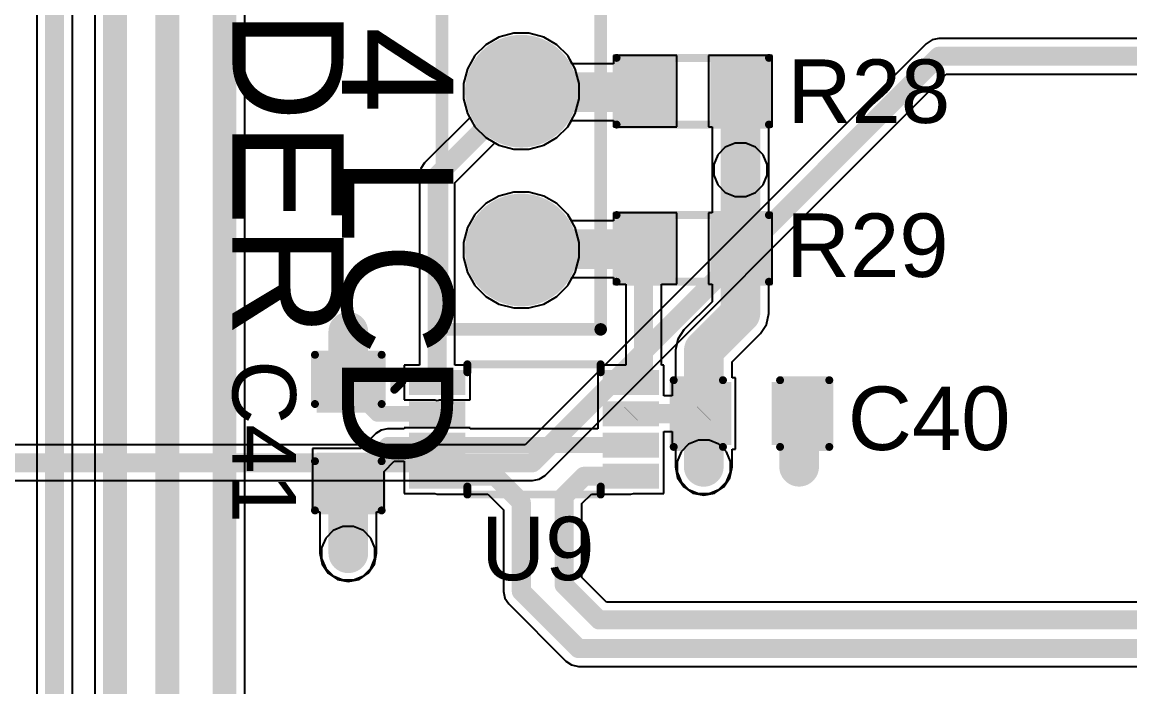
# Model space of a CAD drawing. Header units: millimetres. Extents: x -0.34 to 5.78, y -0.39 to 4.37.
# Drawn here: x 4.032 to 4.729, y 2.025 to 2.443 of the extents above; entities that cross this region are included whole.
import ezdxf

# ---------------------------------------------------------------- set-up
doc = ezdxf.new("R2010")
doc.units = ezdxf.units.MM
doc.header["$MEASUREMENT"] = 0
for name, color, linetype in [('BottomLayer', 5, 'Continuous'), ('BottomSolder', 6, 'Continuous'), ('MultiLayer', 9, 'Continuous'), ('PadHoleLayer', 156, 'Continuous'), ('TopLayer', 1, 'Continuous'), ('TopOverlay', 2, 'Continuous'), ('TopPaste', 8, 'Continuous'), ('TopSolder', 216, 'Continuous'), ('ViaHoleLayer', 16, 'Continuous')]:
    doc.layers.add(name, color=color, linetype=linetype)
doc.styles.add('Arial', font='', dxfattribs={"height": 0.2})
doc.styles.get('Arial').set_extended_font_data('Arial')

# ---------------------------------------------------------------- blocks, each defined once
blk = doc.blocks.new('VSSOP_8_3_1_2_1__9')
at = {"layer": 'TopLayer'}
for points in [[(-0.04528, 0.03543), (-0.04528, 0.02362), (-0.07677, 0.02362), (-0.07677, 0.03543)], [(0.07677, 0.03543), (0.07677, 0.02362), (0.04528, 0.02362), (0.04528, 0.03543)], [(-0.04528, 0.01575), (-0.04528, 0.00394), (-0.07677, 0.00394), (-0.07677, 0.01575)], [(0.07677, 0.01575), (0.07677, 0.00394), (0.04528, 0.00394), (0.04528, 0.01575)], [(-0.04528, -0.00394), (-0.04528, -0.01575), (-0.07677, -0.01575), (-0.07677, -0.00394)], [(0.07677, -0.00394), (0.07677, -0.01575), (0.04528, -0.01575), (0.04528, -0.00394)], [(-0.04528, -0.02362), (-0.04528, -0.03543), (-0.07677, -0.03543), (-0.07677, -0.02362)], [(0.07677, -0.02362), (0.07677, -0.03543), (0.04528, -0.03543), (0.04528, -0.02362)]]:
    blk.add_hatch(color=1, dxfattribs=at).paths.add_polyline_path(points)
at = {"layer": 'TopPaste'}
for points in [[(-0.04528, 0.03543), (-0.04528, 0.02362), (-0.07677, 0.02362), (-0.07677, 0.03543)], [(0.07677, 0.03543), (0.07677, 0.02362), (0.04528, 0.02362), (0.04528, 0.03543)], [(-0.04528, 0.01575), (-0.04528, 0.00394), (-0.07677, 0.00394), (-0.07677, 0.01575)], [(0.07677, 0.01575), (0.07677, 0.00394), (0.04528, 0.00394), (0.04528, 0.01575)], [(-0.04528, -0.00394), (-0.04528, -0.01575), (-0.07677, -0.01575), (-0.07677, -0.00394)], [(0.07677, -0.00394), (0.07677, -0.01575), (0.04528, -0.01575), (0.04528, -0.00394)], [(-0.04528, -0.02362), (-0.04528, -0.03543), (-0.07677, -0.03543), (-0.07677, -0.02362)], [(0.07677, -0.02362), (0.07677, -0.03543), (0.04528, -0.03543), (0.04528, -0.02362)]]:
    blk.add_hatch(color=8, dxfattribs=at).paths.add_polyline_path(points)
at = {"layer": 'TopSolder'}
for points in [[(-0.04331, 0.0374), (-0.04331, 0.02165), (-0.07874, 0.02165), (-0.07874, 0.0374)], [(0.07874, 0.0374), (0.07874, 0.02165), (0.04331, 0.02165), (0.04331, 0.0374)], [(-0.04331, 0.01772), (-0.04331, 0.00197), (-0.07874, 0.00197), (-0.07874, 0.01772)], [(0.07874, 0.01772), (0.07874, 0.00197), (0.04331, 0.00197), (0.04331, 0.01772)], [(-0.04331, -0.00197), (-0.04331, -0.01772), (-0.07874, -0.01772), (-0.07874, -0.00197)], [(0.07874, -0.00197), (0.07874, -0.01772), (0.04331, -0.01772), (0.04331, -0.00197)], [(-0.04331, -0.02165), (-0.04331, -0.0374), (-0.07874, -0.0374), (-0.07874, -0.02165)], [(0.07874, -0.02165), (0.07874, -0.0374), (0.04331, -0.0374), (0.04331, -0.02165)]]:
    blk.add_hatch(color=216, dxfattribs=at).paths.add_polyline_path(points)
at = {"layer": 'TopOverlay', "const_width": 0.005}
for points in [[(-0.042, 0.036), (-0.042, 0.041)], [(-0.042, 0.041), (0.042, 0.041)], [(0.042, 0.036), (0.042, 0.041)], [(-0.088, 0.025), (-0.088, 0.035)], [(-0.088, 0.035), (-0.083, 0.03)], [(-0.088, 0.025), (-0.083, 0.03)], [(-0.042, -0.041), (-0.042, -0.036)], [(0.042, -0.041), (0.042, -0.036)], [(-0.042, -0.041), (0.042, -0.041)]]:
    blk.add_lwpolyline(points, dxfattribs=at)
at = {"layer": 'TopOverlay', "const_width": 0.0025}
for points in [[(-0.04325, 0.041, 1), (-0.04075, 0.041, 1)], [(-0.04325, 0.041, 1), (-0.04075, 0.041, 1)], [(0.04075, 0.041, 1), (0.04325, 0.041, 1)], [(0.04075, 0.041, 1), (0.04325, 0.041, 1)], [(-0.08925, 0.035, 1), (-0.08675, 0.035, 1)], [(-0.08925, 0.035, 1), (-0.08675, 0.035, 1)], [(-0.04325, 0.036, 1), (-0.04075, 0.036, 1)], [(0.04075, 0.036, 1), (0.04325, 0.036, 1)], [(-0.08425, 0.03, 1), (-0.08175, 0.03, 1)], [(-0.08425, 0.03, 1), (-0.08175, 0.03, 1)], [(-0.08925, 0.025, 1), (-0.08675, 0.025, 1)], [(-0.08925, 0.025, 1), (-0.08675, 0.025, 1)], [(-0.04325, -0.036, 1), (-0.04075, -0.036, 1)], [(0.04075, -0.036, 1), (0.04325, -0.036, 1)], [(-0.04325, -0.041, 1), (-0.04075, -0.041, 1)], [(-0.04325, -0.041, 1), (-0.04075, -0.041, 1)], [(0.04075, -0.041, 1), (0.04325, -0.041, 1)], [(0.04075, -0.041, 1), (0.04325, -0.041, 1)]]:
    blk.add_lwpolyline(points, format="xyb", close=True, dxfattribs=at)
blk = doc.blocks.new('R___0603_42')
at = {"layer": 'TopLayer'}
for points in [[(-0.015, 0.0175), (-0.015, -0.0175), (-0.045, -0.0175), (-0.045, 0.0175)], [(0.045, 0.0175), (0.045, -0.0175), (0.015, -0.0175), (0.015, 0.0175)]]:
    blk.add_hatch(color=1, dxfattribs=at).paths.add_polyline_path(points)
at = {"layer": 'TopPaste'}
for points in [[(-0.015, 0.0175), (-0.015, -0.0175), (-0.045, -0.0175), (-0.045, 0.0175)], [(0.045, 0.0175), (0.045, -0.0175), (0.015, -0.0175), (0.015, 0.0175)]]:
    blk.add_hatch(color=8, dxfattribs=at).paths.add_polyline_path(points)
at = {"layer": 'TopSolder'}
for points in [[(-0.011, 0.0215), (-0.011, -0.0215), (-0.049, -0.0215), (-0.049, 0.0215)], [(0.049, 0.0215), (0.049, -0.0215), (0.011, -0.0215), (0.011, 0.0215)]]:
    blk.add_hatch(color=216, dxfattribs=at).paths.add_polyline_path(points)
at = {"layer": 'TopOverlay', "const_width": 0.005}
for points in [[(-0.048, -0.021), (-0.048, 0.021)], [(-0.048, 0.021), (0.048, 0.021)], [(0.048, -0.021), (0.048, 0.021)], [(-0.048, -0.021), (0.048, -0.021)]]:
    blk.add_lwpolyline(points, dxfattribs=at)
at = {"layer": 'TopOverlay', "const_width": 0.0025}
for points in [[(-0.04925, 0.021, 1), (-0.04675, 0.021, 1)], [(-0.04925, 0.021, 1), (-0.04675, 0.021, 1)], [(0.04675, 0.021, 1), (0.04925, 0.021, 1)], [(0.04675, 0.021, 1), (0.04925, 0.021, 1)], [(-0.04925, -0.021, 1), (-0.04675, -0.021, 1)], [(-0.04925, -0.021, 1), (-0.04675, -0.021, 1)], [(0.04675, -0.021, 1), (0.04925, -0.021, 1)], [(0.04675, -0.021, 1), (0.04925, -0.021, 1)]]:
    blk.add_lwpolyline(points, format="xyb", close=True, dxfattribs=at)
blk = doc.blocks.new('R___0603_43')
at = {"layer": 'TopLayer'}
for points in [[(-0.015, 0.0175), (-0.015, -0.0175), (-0.045, -0.0175), (-0.045, 0.0175)], [(0.045, 0.0175), (0.045, -0.0175), (0.015, -0.0175), (0.015, 0.0175)]]:
    blk.add_hatch(color=1, dxfattribs=at).paths.add_polyline_path(points)
at = {"layer": 'TopPaste'}
for points in [[(-0.015, 0.0175), (-0.015, -0.0175), (-0.045, -0.0175), (-0.045, 0.0175)], [(0.045, 0.0175), (0.045, -0.0175), (0.015, -0.0175), (0.015, 0.0175)]]:
    blk.add_hatch(color=8, dxfattribs=at).paths.add_polyline_path(points)
at = {"layer": 'TopSolder'}
for points in [[(-0.011, 0.0215), (-0.011, -0.0215), (-0.049, -0.0215), (-0.049, 0.0215)], [(0.049, 0.0215), (0.049, -0.0215), (0.011, -0.0215), (0.011, 0.0215)]]:
    blk.add_hatch(color=216, dxfattribs=at).paths.add_polyline_path(points)
at = {"layer": 'TopOverlay', "const_width": 0.005}
for points in [[(-0.048, -0.021), (-0.048, 0.021)], [(-0.048, 0.021), (0.048, 0.021)], [(0.048, -0.021), (0.048, 0.021)], [(-0.048, -0.021), (0.048, -0.021)]]:
    blk.add_lwpolyline(points, dxfattribs=at)
at = {"layer": 'TopOverlay', "const_width": 0.0025}
for points in [[(-0.04925, 0.021, 1), (-0.04675, 0.021, 1)], [(-0.04925, 0.021, 1), (-0.04675, 0.021, 1)], [(0.04675, 0.021, 1), (0.04925, 0.021, 1)], [(0.04675, 0.021, 1), (0.04925, 0.021, 1)], [(-0.04925, -0.021, 1), (-0.04675, -0.021, 1)], [(-0.04925, -0.021, 1), (-0.04675, -0.021, 1)], [(0.04675, -0.021, 1), (0.04925, -0.021, 1)], [(0.04675, -0.021, 1), (0.04925, -0.021, 1)]]:
    blk.add_lwpolyline(points, format="xyb", close=True, dxfattribs=at)
blk = doc.blocks.new('PZ2_54_1_4_WZ_91')
at = {"layer": 'BottomLayer'}
blk.add_hatch(color=5, dxfattribs=at).paths.add_polyline_path([(-0.1815, 0.0315), (-0.1185, 0.0315), (-0.1185, -0.0315), (-0.1815, -0.0315)])
h = blk.add_hatch(color=5, dxfattribs=at)
edge = h.paths.add_edge_path()
edge.add_arc((-0.05, 0), 0.0315, 0, 360)
h = blk.add_hatch(color=5, dxfattribs=at)
edge = h.paths.add_edge_path()
edge.add_arc((0.05, 0), 0.0315, 0, 360)
h = blk.add_hatch(color=5, dxfattribs=at)
edge = h.paths.add_edge_path()
edge.add_arc((0.15, 0), 0.0315, 0, 360)
at = {"layer": 'BottomSolder'}
blk.add_hatch(color=6, dxfattribs=at).paths.add_polyline_path([(-0.1855, 0.0355), (-0.1145, 0.0355), (-0.1145, -0.0355), (-0.1855, -0.0355)])
h = blk.add_hatch(color=6, dxfattribs=at)
edge = h.paths.add_edge_path()
edge.add_arc((-0.05, 0), 0.0355, 0, 360)
h = blk.add_hatch(color=6, dxfattribs=at)
edge = h.paths.add_edge_path()
edge.add_arc((0.05, 0), 0.0355, 0, 360)
h = blk.add_hatch(color=6, dxfattribs=at)
edge = h.paths.add_edge_path()
edge.add_arc((0.15, 0), 0.0355, 0, 360)
at = {"layer": 'MultiLayer'}
blk.add_hatch(color=9, dxfattribs=at).paths.add_polyline_path([(-0.1815, 0.0315), (-0.1185, 0.0315), (-0.1185, -0.0315), (-0.1815, -0.0315)])
h = blk.add_hatch(color=9, dxfattribs=at)
edge = h.paths.add_edge_path()
edge.add_arc((-0.05, 0), 0.0315, 0, 360)
h = blk.add_hatch(color=9, dxfattribs=at)
edge = h.paths.add_edge_path()
edge.add_arc((0.05, 0), 0.0315, 0, 360)
h = blk.add_hatch(color=9, dxfattribs=at)
edge = h.paths.add_edge_path()
edge.add_arc((0.15, 0), 0.0315, 0, 360)
at = {"layer": 'PadHoleLayer'}
h = blk.add_hatch(color=156, dxfattribs=at)
edge = h.paths.add_edge_path()
edge.add_arc((-0.15, 0), 0.0187, 0, 360)
h = blk.add_hatch(color=156, dxfattribs=at)
edge = h.paths.add_edge_path()
edge.add_arc((-0.05, 0), 0.0187, 0, 360)
h = blk.add_hatch(color=156, dxfattribs=at)
edge = h.paths.add_edge_path()
edge.add_arc((0.05, 0), 0.0187, 0, 360)
h = blk.add_hatch(color=156, dxfattribs=at)
edge = h.paths.add_edge_path()
edge.add_arc((0.15, 0), 0.0187, 0, 360)
at = {"layer": 'TopLayer'}
blk.add_hatch(color=1, dxfattribs=at).paths.add_polyline_path([(-0.1815, 0.0315), (-0.1185, 0.0315), (-0.1185, -0.0315), (-0.1815, -0.0315)])
h = blk.add_hatch(color=1, dxfattribs=at)
edge = h.paths.add_edge_path()
edge.add_arc((-0.05, 0), 0.0315, 0, 360)
h = blk.add_hatch(color=1, dxfattribs=at)
edge = h.paths.add_edge_path()
edge.add_arc((0.05, 0), 0.0315, 0, 360)
h = blk.add_hatch(color=1, dxfattribs=at)
edge = h.paths.add_edge_path()
edge.add_arc((0.15, 0), 0.0315, 0, 360)
at = {"layer": 'TopSolder'}
blk.add_hatch(color=216, dxfattribs=at).paths.add_polyline_path([(-0.1855, 0.0355), (-0.1145, 0.0355), (-0.1145, -0.0355), (-0.1855, -0.0355)])
h = blk.add_hatch(color=216, dxfattribs=at)
edge = h.paths.add_edge_path()
edge.add_arc((-0.05, 0), 0.0355, 0, 360)
h = blk.add_hatch(color=216, dxfattribs=at)
edge = h.paths.add_edge_path()
edge.add_arc((0.05, 0), 0.0355, 0, 360)
h = blk.add_hatch(color=216, dxfattribs=at)
edge = h.paths.add_edge_path()
edge.add_arc((0.15, 0), 0.0355, 0, 360)
at = {"layer": 'TopOverlay', "const_width": 0.00787}
for points in [[(0.2, 0.05), (-0.2, 0.05)], [(-0.2, -0.05), (-0.2, 0.05)], [(0.2, -0.05), (0.2, 0.05)], [(0.2, -0.05), (-0.2, -0.05)]]:
    blk.add_lwpolyline(points, dxfattribs=at)
at = {"layer": 'TopOverlay', "const_width": 0.00394}
for points in [[(-0.20197, 0.05, 1), (-0.19803, 0.05, 1)], [(-0.20197, 0.05, 1), (-0.19803, 0.05, 1)], [(0.19803, 0.05, 1), (0.20197, 0.05, 1)], [(0.19803, 0.05, 1), (0.20197, 0.05, 1)], [(-0.20197, -0.05, 1), (-0.19803, -0.05, 1)], [(-0.20197, -0.05, 1), (-0.19803, -0.05, 1)], [(0.19803, -0.05, 1), (0.20197, -0.05, 1)], [(0.19803, -0.05, 1), (0.20197, -0.05, 1)]]:
    blk.add_lwpolyline(points, format="xyb", close=True, dxfattribs=at)
blk = doc.blocks.new('C___0603_109')
at = {"layer": 'TopLayer'}
for points in [[(-0.015, 0.0175), (-0.015, -0.0175), (-0.045, -0.0175), (-0.045, 0.0175)], [(0.045, 0.0175), (0.045, -0.0175), (0.015, -0.0175), (0.015, 0.0175)]]:
    blk.add_hatch(color=1, dxfattribs=at).paths.add_polyline_path(points)
at = {"layer": 'TopPaste'}
for points in [[(-0.015, 0.0175), (-0.015, -0.0175), (-0.045, -0.0175), (-0.045, 0.0175)], [(0.045, 0.0175), (0.045, -0.0175), (0.015, -0.0175), (0.015, 0.0175)]]:
    blk.add_hatch(color=8, dxfattribs=at).paths.add_polyline_path(points)
at = {"layer": 'TopSolder'}
for points in [[(-0.01264, 0.01986), (-0.01264, -0.01986), (-0.04736, -0.01986), (-0.04736, 0.01986)], [(0.04736, 0.01986), (0.04736, -0.01986), (0.01264, -0.01986), (0.01264, 0.01986)]]:
    blk.add_hatch(color=216, dxfattribs=at).paths.add_polyline_path(points)
at = {"layer": 'TopOverlay', "const_width": 0.005}
for points in [[(-0.049, 0.021), (-0.049, -0.021)], [(-0.049, 0.021), (-0.018, 0.021)], [(0.018, 0.021), (0.049, 0.021)], [(0.049, 0.021), (0.049, -0.021)], [(-0.049, -0.021), (-0.018, -0.021)], [(0.018, -0.021), (0.049, -0.021)]]:
    blk.add_lwpolyline(points, dxfattribs=at)
at = {"layer": 'TopOverlay', "const_width": 0.0025}
for points in [[(-0.05025, 0.021, 1), (-0.04775, 0.021, 1)], [(-0.05025, 0.021, 1), (-0.04775, 0.021, 1)], [(-0.01925, 0.021, 1), (-0.01675, 0.021, 1)], [(0.01675, 0.021, 1), (0.01925, 0.021, 1)], [(0.04775, 0.021, 1), (0.05025, 0.021, 1)], [(0.04775, 0.021, 1), (0.05025, 0.021, 1)], [(-0.05025, -0.021, 1), (-0.04775, -0.021, 1)], [(-0.05025, -0.021, 1), (-0.04775, -0.021, 1)], [(-0.01925, -0.021, 1), (-0.01675, -0.021, 1)], [(0.01675, -0.021, 1), (0.01925, -0.021, 1)], [(0.04775, -0.021, 1), (0.05025, -0.021, 1)], [(0.04775, -0.021, 1), (0.05025, -0.021, 1)]]:
    blk.add_lwpolyline(points, format="xyb", close=True, dxfattribs=at)
blk = doc.blocks.new('C___0603_110')
at = {"layer": 'TopLayer'}
for points in [[(-0.015, 0.0175), (-0.015, -0.0175), (-0.045, -0.0175), (-0.045, 0.0175)], [(0.045, 0.0175), (0.045, -0.0175), (0.015, -0.0175), (0.015, 0.0175)]]:
    blk.add_hatch(color=1, dxfattribs=at).paths.add_polyline_path(points)
at = {"layer": 'TopPaste'}
for points in [[(-0.015, 0.0175), (-0.015, -0.0175), (-0.045, -0.0175), (-0.045, 0.0175)], [(0.045, 0.0175), (0.045, -0.0175), (0.015, -0.0175), (0.015, 0.0175)]]:
    blk.add_hatch(color=8, dxfattribs=at).paths.add_polyline_path(points)
at = {"layer": 'TopSolder'}
for points in [[(-0.01264, 0.01986), (-0.01264, -0.01986), (-0.04736, -0.01986), (-0.04736, 0.01986)], [(0.04736, 0.01986), (0.04736, -0.01986), (0.01264, -0.01986), (0.01264, 0.01986)]]:
    blk.add_hatch(color=216, dxfattribs=at).paths.add_polyline_path(points)
at = {"layer": 'TopOverlay', "const_width": 0.005}
for points in [[(-0.049, -0.021), (-0.049, 0.021)], [(-0.049, 0.021), (-0.018, 0.021)], [(0.018, 0.021), (0.049, 0.021)], [(0.049, -0.021), (0.049, 0.021)], [(-0.049, -0.021), (-0.018, -0.021)], [(0.018, -0.021), (0.049, -0.021)]]:
    blk.add_lwpolyline(points, dxfattribs=at)
at = {"layer": 'TopOverlay', "const_width": 0.0025}
for points in [[(-0.05025, 0.021, 1), (-0.04775, 0.021, 1)], [(-0.05025, 0.021, 1), (-0.04775, 0.021, 1)], [(-0.01925, 0.021, 1), (-0.01675, 0.021, 1)], [(0.01675, 0.021, 1), (0.01925, 0.021, 1)], [(0.04775, 0.021, 1), (0.05025, 0.021, 1)], [(0.04775, 0.021, 1), (0.05025, 0.021, 1)], [(-0.05025, -0.021, 1), (-0.04775, -0.021, 1)], [(-0.05025, -0.021, 1), (-0.04775, -0.021, 1)], [(-0.01925, -0.021, 1), (-0.01675, -0.021, 1)], [(0.01675, -0.021, 1), (0.01925, -0.021, 1)], [(0.04775, -0.021, 1), (0.05025, -0.021, 1)], [(0.04775, -0.021, 1), (0.05025, -0.021, 1)]]:
    blk.add_lwpolyline(points, format="xyb", close=True, dxfattribs=at)

msp = doc.modelspace()

# ---------------------------------------------------------------- hatches: boundary and pattern name
at = {"layer": 'BottomLayer'}
h = msp.add_hatch(color=5, dxfattribs=at)
edge = h.paths.add_edge_path()
edge.add_arc((4.484, 2.3505), 0.01181, 0, 360)
h = msp.add_hatch(color=5, dxfattribs=at)
edge = h.paths.add_edge_path()
edge.add_arc((4.237, 2.2485), 0.01181, 0, 360)
h = msp.add_hatch(color=5, dxfattribs=at)
edge = h.paths.add_edge_path()
edge.add_arc((4.46092, 2.16342), 0.01181, 0, 360)
h = msp.add_hatch(color=5, dxfattribs=at)
edge = h.paths.add_edge_path()
edge.add_arc((4.521, 2.1635), 0.01181, 0, 360)
h = msp.add_hatch(color=5, dxfattribs=at)
edge = h.paths.add_edge_path()
edge.add_arc((4.237, 2.109), 0.01181, 0, 360)
at = {"layer": 'BottomSolder'}
h = msp.add_hatch(color=6, dxfattribs=at)
edge = h.paths.add_edge_path()
edge.add_arc((4.484, 2.3505), 0.00991, 0, 360)
h = msp.add_hatch(color=6, dxfattribs=at)
edge = h.paths.add_edge_path()
edge.add_arc((4.237, 2.2485), 0.00991, 0, 360)
h = msp.add_hatch(color=6, dxfattribs=at)
edge = h.paths.add_edge_path()
edge.add_arc((4.46092, 2.16342), 0.00991, 0, 360)
h = msp.add_hatch(color=6, dxfattribs=at)
edge = h.paths.add_edge_path()
edge.add_arc((4.521, 2.1635), 0.00991, 0, 360)
h = msp.add_hatch(color=6, dxfattribs=at)
edge = h.paths.add_edge_path()
edge.add_arc((4.237, 2.109), 0.00991, 0, 360)
at = {"layer": 'TopLayer'}
h = msp.add_hatch(color=1, dxfattribs=at)
edge = h.paths.add_edge_path()
edge.add_arc((4.484, 2.3505), 0.01181, 0, 360)
h = msp.add_hatch(color=1, dxfattribs=at)
edge = h.paths.add_edge_path()
edge.add_arc((4.237, 2.2485), 0.01181, 0, 360)
h = msp.add_hatch(color=1, dxfattribs=at)
edge = h.paths.add_edge_path()
edge.add_arc((4.46092, 2.16342), 0.01181, 0, 360)
h = msp.add_hatch(color=1, dxfattribs=at)
edge = h.paths.add_edge_path()
edge.add_arc((4.521, 2.1635), 0.01181, 0, 360)
h = msp.add_hatch(color=1, dxfattribs=at)
edge = h.paths.add_edge_path()
edge.add_arc((4.237, 2.109), 0.01181, 0, 360)
at = {"layer": 'TopSolder'}
h = msp.add_hatch(color=216, dxfattribs=at)
edge = h.paths.add_edge_path()
edge.add_arc((4.484, 2.3505), 0.00991, 0, 360)
h = msp.add_hatch(color=216, dxfattribs=at)
edge = h.paths.add_edge_path()
edge.add_arc((4.237, 2.2485), 0.00991, 0, 360)
h = msp.add_hatch(color=216, dxfattribs=at)
edge = h.paths.add_edge_path()
edge.add_arc((4.46092, 2.16342), 0.00991, 0, 360)
h = msp.add_hatch(color=216, dxfattribs=at)
edge = h.paths.add_edge_path()
edge.add_arc((4.521, 2.1635), 0.00991, 0, 360)
h = msp.add_hatch(color=216, dxfattribs=at)
edge = h.paths.add_edge_path()
edge.add_arc((4.237, 2.109), 0.00991, 0, 360)
at = {"layer": 'ViaHoleLayer'}
h = msp.add_hatch(color=16, dxfattribs=at)
edge = h.paths.add_edge_path()
edge.add_arc((4.484, 2.3505), 0.00591, 0, 360)
h = msp.add_hatch(color=16, dxfattribs=at)
edge = h.paths.add_edge_path()
edge.add_arc((4.237, 2.2485), 0.00591, 0, 360)
h = msp.add_hatch(color=16, dxfattribs=at)
edge = h.paths.add_edge_path()
edge.add_arc((4.46092, 2.16342), 0.00591, 0, 360)
h = msp.add_hatch(color=16, dxfattribs=at)
edge = h.paths.add_edge_path()
edge.add_arc((4.521, 2.1635), 0.00591, 0, 360)
h = msp.add_hatch(color=16, dxfattribs=at)
edge = h.paths.add_edge_path()
edge.add_arc((4.237, 2.109), 0.00591, 0, 360)

# ---------------------------------------------------------------- linework, layer by layer
at = {"layer": 'BottomLayer'}
for p, q in [((4.3412, 2.4365), (4.33191, 2.43401)), ((4.3508, 2.4365), (4.3412, 2.4365)), ((4.36009, 2.43401), (4.3508, 2.4365)), ((4.32359, 2.4292), (4.3168, 2.42241)), ((4.33191, 2.43401), (4.32359, 2.4292)), ((4.60107, 2.42993), (4.34835, 2.17722)), ((4.36841, 2.4292), (4.36009, 2.43401)), ((4.3752, 2.42241), (4.36841, 2.4292)), ((4.60471, 2.43236), (4.60107, 2.42993)), ((4.60107, 2.42993), (4.60107, 2.42993)), ((4.609, 2.43322), (4.60471, 2.43236)), ((4.86944, 2.43322), (4.609, 2.43322)), ((4.609, 2.43322), (4.609, 2.43322)), ((4.3168, 2.42241), (4.31199, 2.41409)), ((4.38001, 2.41409), (4.3752, 2.42241)), ((4.31199, 2.41409), (4.3095, 2.4048)), ((4.36093, 2.15807), (4.61365, 2.41078)), ((4.3825, 2.4048), (4.38001, 2.41409)), ((4.61365, 2.41078), (4.86944, 2.41078)), ((4.3095, 2.4048), (4.3095, 2.3952)), ((4.3825, 2.3952), (4.3825, 2.4048)), ((4.3095, 2.3952), (4.31199, 2.38591)), ((4.38001, 2.38591), (4.3825, 2.3952)), ((4.31199, 2.38591), (4.3168, 2.37759)), ((4.3752, 2.37759), (4.38001, 2.38591)), ((4.3168, 2.37759), (4.32359, 2.3708)), ((4.36841, 2.3708), (4.3752, 2.37759)), ((4.32359, 2.3708), (4.33191, 2.36599)), ((4.33191, 2.36599), (4.3412, 2.3635)), ((4.3508, 2.3635), (4.36009, 2.36599)), ((4.36009, 2.36599), (4.36841, 2.3708)), ((4.48066, 2.36731), (4.47448, 2.36475)), ((4.48734, 2.36731), (4.48066, 2.36731)), ((4.49352, 2.36475), (4.48734, 2.36731)), ((4.3412, 2.3635), (4.3508, 2.3635)), ((4.46975, 2.36002), (4.46719, 2.35384)), ((4.47448, 2.36475), (4.46975, 2.36002)), ((4.49825, 2.36002), (4.49352, 2.36475)), ((4.50081, 2.35384), (4.49825, 2.36002)), ((4.46719, 2.35384), (4.46719, 2.34716)), ((4.50081, 2.34716), (4.50081, 2.35384)), ((4.46719, 2.34716), (4.46975, 2.34098)), ((4.49825, 2.34098), (4.50081, 2.34716)), ((4.46975, 2.34098), (4.47448, 2.33625)), ((4.49352, 2.33625), (4.49825, 2.34098)), ((4.33191, 2.33401), (4.32359, 2.3292)), ((4.3412, 2.3365), (4.33191, 2.33401)), ((4.3508, 2.3365), (4.3412, 2.3365)), ((4.36009, 2.33401), (4.3508, 2.3365)), ((4.36841, 2.3292), (4.36009, 2.33401)), ((4.47448, 2.33625), (4.48066, 2.33369)), ((4.48066, 2.33369), (4.48734, 2.33369)), ((4.48734, 2.33369), (4.49352, 2.33625)), ((4.32359, 2.3292), (4.3168, 2.32241)), ((4.3752, 2.32241), (4.36841, 2.3292)), ((4.3168, 2.32241), (4.31199, 2.31409)), ((4.38001, 2.31409), (4.3752, 2.32241)), ((4.31199, 2.31409), (4.3095, 2.3048)), ((4.3825, 2.3048), (4.38001, 2.31409)), ((4.3095, 2.3048), (4.3095, 2.2952)), ((4.3825, 2.2952), (4.3825, 2.3048)), ((4.3095, 2.2952), (4.31199, 2.28591)), ((4.38001, 2.28591), (4.3825, 2.2952)), ((4.31199, 2.28591), (4.3168, 2.27759)), ((4.3752, 2.27759), (4.38001, 2.28591)), ((4.3168, 2.27759), (4.32359, 2.2708)), ((4.36841, 2.2708), (4.3752, 2.27759)), ((4.32359, 2.2708), (4.33191, 2.26599)), ((4.36009, 2.26599), (4.36841, 2.2708)), ((4.33191, 2.26599), (4.3412, 2.2635)), ((4.3412, 2.2635), (4.3508, 2.2635)), ((4.3508, 2.2635), (4.36009, 2.26599)), ((4.34835, 2.17722), (0.81756, 2.17722)), ((4.4514, 2.17767), (4.44667, 2.17294)), ((4.45758, 2.18023), (4.4514, 2.17767)), ((4.46427, 2.18023), (4.45758, 2.18023)), ((4.47044, 2.17767), (4.46427, 2.18023)), ((4.47517, 2.17294), (4.47044, 2.17767)), ((4.44667, 2.17294), (4.44411, 2.16677)), ((4.47773, 2.16677), (4.47517, 2.17294)), ((4.44411, 2.16677), (4.44411, 2.16008)), ((4.47773, 2.16008), (4.47773, 2.16677)), ((4.35729, 2.15564), (4.36093, 2.15807)), ((4.44411, 2.16008), (4.44667, 2.1539)), ((4.47517, 2.1539), (4.47773, 2.16008)), ((0.81756, 2.15478), (4.353, 2.15478)), ((4.353, 2.15478), (4.35729, 2.15564)), ((4.353, 2.15478), (4.353, 2.15478)), ((4.44667, 2.1539), (4.4514, 2.14917)), ((4.47044, 2.14917), (4.47517, 2.1539)), ((4.4514, 2.14917), (4.45758, 2.14661)), ((4.45758, 2.14661), (4.46427, 2.14661)), ((4.46427, 2.14661), (4.47044, 2.14917)), ((4.22748, 2.12325), (4.22275, 2.11852)), ((4.23366, 2.12581), (4.22748, 2.12325)), ((4.24034, 2.12581), (4.23366, 2.12581)), ((4.24652, 2.12325), (4.24034, 2.12581)), ((4.25125, 2.11852), (4.24652, 2.12325)), ((4.22275, 2.11852), (4.22019, 2.11234)), ((4.25381, 2.11234), (4.25125, 2.11852)), ((4.22019, 2.11234), (4.22019, 2.10566)), ((4.25381, 2.10566), (4.25381, 2.11234)), ((4.22019, 2.10566), (4.22275, 2.09948)), ((4.25125, 2.09948), (4.25381, 2.10566)), ((4.22275, 2.09948), (4.22748, 2.09475)), ((4.22748, 2.09475), (4.23366, 2.09219)), ((4.24034, 2.09219), (4.24652, 2.09475)), ((4.24652, 2.09475), (4.25125, 2.09948)), ((4.23366, 2.09219), (4.24034, 2.09219))]:
    msp.add_line(p, q, dxfattribs=at)
at = {"layer": 'BottomLayer', "const_width": 0.012}
for points in [[(4.353, 2.166), (4.609, 2.422)], [(4.609, 2.422), (4.882, 2.422)], [(0.805, 2.166), (4.353, 2.166)]]:
    msp.add_lwpolyline(points, dxfattribs=at)
at = {"layer": 'BottomLayer', "const_width": 0.006}
for points in [[(4.606, 2.422, 1), (4.612, 2.422, 1)], [(4.606, 2.422, 1), (4.612, 2.422, 1)], [(4.35, 2.166, 1), (4.356, 2.166, 1)], [(4.35, 2.166, 1), (4.356, 2.166, 1)]]:
    msp.add_lwpolyline(points, format="xyb", close=True, dxfattribs=at)
at = {"layer": 'TopLayer'}
for p, q in [((4.17174, 1.47228), (4.17174, 2.59597)), ((4.04078, 2.59444), (4.04078, 0.52165)), ((4.06322, 0.517), (4.06322, 2.59444)), ((4.07726, 2.56), (4.07726, 1.442)), ((4.3412, 2.4365), (4.33191, 2.43401)), ((4.3508, 2.4365), (4.3412, 2.4365)), ((4.36009, 2.43401), (4.3508, 2.4365)), ((4.32359, 2.4292), (4.3168, 2.42241)), ((4.33191, 2.43401), (4.32359, 2.4292)), ((4.36841, 2.4292), (4.36009, 2.43401)), ((4.3752, 2.42241), (4.36841, 2.4292)), ((4.3168, 2.42241), (4.31199, 2.41409)), ((4.37813, 2.41734), (4.3752, 2.42241)), ((4.444, 2.4225), (4.404, 2.4225)), ((4.404, 2.4225), (4.404, 2.41734)), ((4.444, 2.3775), (4.444, 2.4225)), ((4.504, 2.4225), (4.464, 2.4225)), ((4.464, 2.4225), (4.464, 2.3775)), ((4.504, 2.3775), (4.504, 2.4225)), ((4.404, 2.41734), (4.37813, 2.41734)), ((4.31199, 2.41409), (4.3095, 2.4048)), ((4.3095, 2.4048), (4.3095, 2.3952)), ((4.3095, 2.3952), (4.31199, 2.38591)), ((4.31348, 2.38334), (4.28505, 2.35491)), ((4.31199, 2.38591), (4.31348, 2.38334)), ((4.3752, 2.37759), (4.37755, 2.38166)), ((4.37755, 2.38166), (4.404, 2.38166)), ((4.404, 2.38166), (4.404, 2.3775)), ((4.36841, 2.3708), (4.3752, 2.37759)), ((4.404, 2.3775), (4.444, 2.3775)), ((4.464, 2.3775), (4.46616, 2.3775)), ((4.46616, 2.3775), (4.46616, 2.3505)), ((4.50184, 2.3505), (4.50184, 2.3775)), ((4.50184, 2.3775), (4.504, 2.3775)), ((4.30419, 2.34233), (4.32934, 2.36748)), ((4.32934, 2.36748), (4.33191, 2.36599)), ((4.33191, 2.36599), (4.3412, 2.3635)), ((4.3508, 2.3635), (4.36009, 2.36599)), ((4.36009, 2.36599), (4.36841, 2.3708)), ((4.3412, 2.3635), (4.3508, 2.3635)), ((4.28505, 2.35491), (4.28261, 2.35127)), ((4.28261, 2.35127), (4.28176, 2.34698)), ((4.28176, 2.34698), (4.28176, 2.34698)), ((4.28176, 2.34698), (4.28176, 2.22743)), ((4.46616, 2.3505), (4.46616, 2.3235)), ((4.50184, 2.3235), (4.50184, 2.3505)), ((4.30419, 2.22743), (4.30419, 2.34233)), ((4.33191, 2.33401), (4.32359, 2.3292)), ((4.3412, 2.3365), (4.33191, 2.33401)), ((4.3508, 2.3365), (4.3412, 2.3365)), ((4.36009, 2.33401), (4.3508, 2.3365)), ((4.36841, 2.3292), (4.36009, 2.33401)), ((4.32359, 2.3292), (4.3168, 2.32241)), ((4.3752, 2.32241), (4.36841, 2.3292)), ((4.3168, 2.32241), (4.31199, 2.31409)), ((4.37755, 2.31834), (4.3752, 2.32241)), ((4.404, 2.31834), (4.37755, 2.31834)), ((4.444, 2.3235), (4.404, 2.3235)), ((4.404, 2.3235), (4.404, 2.31834)), ((4.444, 2.2785), (4.444, 2.3235)), ((4.46616, 2.3235), (4.464, 2.3235)), ((4.464, 2.3235), (4.464, 2.2785)), ((4.504, 2.3235), (4.50184, 2.3235)), ((4.504, 2.2785), (4.504, 2.3235)), ((4.31199, 2.31409), (4.3095, 2.3048)), ((4.3095, 2.3048), (4.3095, 2.2952)), ((4.3095, 2.2952), (4.31199, 2.28591)), ((4.31199, 2.28591), (4.3168, 2.27759)), ((4.3752, 2.27759), (4.37813, 2.28266)), ((4.37813, 2.28266), (4.404, 2.28266)), ((4.404, 2.28266), (4.404, 2.2785)), ((4.3168, 2.27759), (4.32359, 2.2708)), ((4.36841, 2.2708), (4.3752, 2.27759)), ((4.404, 2.2785), (4.41178, 2.2785)), ((4.41178, 2.2785), (4.41178, 2.22743)), ((4.43422, 2.22743), (4.43422, 2.2785)), ((4.43422, 2.2785), (4.444, 2.2785)), ((4.464, 2.2785), (4.46616, 2.2785)), ((4.46616, 2.2785), (4.46616, 2.26739)), ((4.50184, 2.26), (4.50184, 2.2785)), ((4.50184, 2.2785), (4.504, 2.2785)), ((4.32359, 2.2708), (4.33191, 2.26599)), ((4.36009, 2.26599), (4.36841, 2.2708)), ((4.33191, 2.26599), (4.3412, 2.2635)), ((4.3412, 2.2635), (4.3508, 2.2635)), ((4.3508, 2.2635), (4.36009, 2.26599)), ((4.46616, 2.26739), (4.44838, 2.24962)), ((4.50048, 2.25317), (4.50184, 2.26)), ((4.44838, 2.24962), (4.44452, 2.24383)), ((4.47884, 2.22961), (4.49662, 2.24738)), ((4.49662, 2.24738), (4.50048, 2.25317)), ((4.44452, 2.24383), (4.44316, 2.237)), ((4.44316, 2.237), (4.44316, 2.2195)), ((4.28176, 2.22743), (4.27223, 2.22743)), ((4.27223, 2.22743), (4.27223, 2.20562)), ((4.31372, 2.22743), (4.30419, 2.22743)), ((4.31372, 2.20562), (4.31372, 2.22743)), ((4.41178, 2.22743), (4.39428, 2.22743)), ((4.39428, 2.22743), (4.39428, 2.18735)), ((4.43577, 2.22743), (4.43422, 2.22743)), ((4.43577, 2.20814), (4.43577, 2.22743)), ((4.47884, 2.2195), (4.47884, 2.22961)), ((4.44316, 2.2195), (4.441, 2.2195)), ((4.441, 2.2195), (4.441, 2.20814)), ((4.481, 2.2195), (4.47884, 2.2195)), ((4.481, 2.1745), (4.481, 2.2195)), ((4.27223, 2.20562), (4.29142, 2.20562)), ((4.29142, 2.20562), (4.29298, 2.20531)), ((4.29298, 2.20531), (4.29453, 2.20562)), ((4.29453, 2.20562), (4.31372, 2.20562)), ((4.441, 2.20814), (4.43577, 2.20814)), ((4.25445, 2.18437), (4.24508, 2.175)), ((4.25776, 2.18658), (4.25445, 2.18437)), ((4.26166, 2.18735), (4.25776, 2.18658)), ((4.27223, 2.18735), (4.26166, 2.18735)), ((4.31372, 2.18806), (4.27223, 2.18806)), ((4.27223, 2.18806), (4.27223, 2.18735)), ((4.31372, 2.18735), (4.31372, 2.18806)), ((4.39428, 2.18735), (4.31372, 2.18735)), ((4.43577, 2.14657), (4.43577, 2.18571)), ((4.43577, 2.18571), (4.441, 2.18571)), ((4.441, 2.18571), (4.441, 2.1745)), ((4.24508, 2.175), (4.2145, 2.175)), ((4.2145, 2.175), (4.2145, 2.135)), ((4.441, 2.1745), (4.44308, 2.1745)), ((4.44308, 2.1745), (4.44308, 2.16342)), ((4.47876, 2.16342), (4.47876, 2.1745)), ((4.47876, 2.1745), (4.481, 2.1745)), ((4.2595, 2.16058), (4.26588, 2.16696)), ((4.26588, 2.16696), (4.27223, 2.16696)), ((4.27223, 2.16696), (4.27223, 2.14657)), ((4.44308, 2.16342), (4.44444, 2.15659)), ((4.47741, 2.15659), (4.47876, 2.16342)), ((4.2595, 2.135), (4.2595, 2.16058)), ((4.44444, 2.15659), (4.4483, 2.1508)), ((4.47354, 2.1508), (4.47741, 2.15659)), ((4.4483, 2.1508), (4.45409, 2.14694)), ((4.46775, 2.14694), (4.47354, 2.1508)), ((4.27223, 2.14657), (4.29142, 2.14657)), ((4.29142, 2.14657), (4.29298, 2.14626)), ((4.29298, 2.14626), (4.32488, 2.14626)), ((4.32488, 2.14626), (4.33478, 2.13635)), ((4.38422, 2.14035), (4.39012, 2.14626)), ((4.39012, 2.14626), (4.41502, 2.14626)), ((4.41502, 2.14626), (4.41658, 2.14657)), ((4.41658, 2.14657), (4.43577, 2.14657)), ((4.45409, 2.14694), (4.46092, 2.14558)), ((4.46092, 2.14558), (4.46775, 2.14694)), ((4.33478, 2.13635), (4.33478, 2.085)), ((4.38422, 2.09365), (4.38422, 2.14035)), ((4.2145, 2.135), (4.21916, 2.135)), ((4.21916, 2.135), (4.21916, 2.109)), ((4.25484, 2.109), (4.25484, 2.135)), ((4.25484, 2.135), (4.2595, 2.135)), ((4.21916, 2.109), (4.22052, 2.10217)), ((4.25348, 2.10217), (4.25484, 2.109)), ((4.22052, 2.10217), (4.22438, 2.09638)), ((4.24962, 2.09638), (4.25348, 2.10217)), ((4.22438, 2.09638), (4.23017, 2.09252)), ((4.24383, 2.09252), (4.24962, 2.09638)), ((4.39965, 2.07822), (4.38422, 2.09365)), ((4.23017, 2.09252), (4.237, 2.09116)), ((4.237, 2.09116), (4.24383, 2.09252)), ((4.33478, 2.085), (4.33478, 2.085)), ((4.33478, 2.085), (4.33564, 2.08071)), ((4.33564, 2.08071), (4.33807, 2.07707)), ((4.33807, 2.07707), (4.37407, 2.04107)), ((4.79235, 2.07822), (4.39965, 2.07822)), ((4.37407, 2.04107), (4.37407, 2.04107)), ((4.37407, 2.04107), (4.37771, 2.03864)), ((4.37771, 2.03864), (4.382, 2.03778)), ((4.382, 2.03778), (4.382, 2.03778)), ((4.382, 2.03778), (4.809, 2.03778))]:
    msp.add_line(p, q, dxfattribs=at)
for points, const_width in [([(4.052, 2.607), (4.052, 0.517)], 0.012), ([(4.159, 1.467), (4.159, 2.607)], 0.015), ([(4.123, 1.452), (4.123, 2.566)], 0.015), ([(4.09, 1.442), (4.09, 2.56)], 0.015), ([(4.3465, 2.3995), (4.4235, 2.3995)], 0.025), ([(4.484, 2.3505), (4.484, 2.4)], 0.025), ([(4.29298, 2.34698), (4.346, 2.4)], 0.012), ([(4.484, 2.301), (4.484, 2.3505)], 0.025), ([(4.29298, 2.21653), (4.29298, 2.34698)], 0.012), ([(4.3465, 2.3005), (4.4225, 2.3005)], 0.025), ([(4.484, 2.26), (4.484, 2.301)], 0.025), ([(4.423, 2.21743), (4.423, 2.3)], 0.012), ([(4.461, 2.237), (4.484, 2.26)], 0.025), ([(4.237, 2.215), (4.237, 2.2485)], 0.025), ([(4.461, 2.197), (4.461, 2.237)], 0.025), ([(4.2495, 2.2027), (4.25536, 2.19684)], 0.01), ([(4.46092, 2.16342), (4.46092, 2.19692)], 0.025), ([(4.521, 2.1635), (4.521, 2.197)], 0.025), ([(4.25536, 2.19684), (4.29298, 2.19684)], 0.01), ([(4.41502, 2.19684), (4.4151, 2.19692)], 0.012), ([(4.4151, 2.19692), (4.46092, 2.19692)], 0.012), ([(4.46092, 2.19692), (4.461, 2.197)], 0.012), ([(4.2395, 2.155), (4.26166, 2.17716)], 0.01), ([(4.26166, 2.17716), (4.29298, 2.17716)], 0.01), ([(4.29298, 2.17716), (4.41502, 2.17716)], 0.01), ([(4.237, 2.109), (4.237, 2.155)], 0.025), ([(4.29298, 2.15747), (4.32953, 2.15747)], 0.012), ([(4.32953, 2.15747), (4.346, 2.141)], 0.012), ([(4.373, 2.145), (4.38547, 2.15747)], 0.012), ([(4.38547, 2.15747), (4.41502, 2.15747)], 0.012), ([(4.373, 2.089), (4.373, 2.145)], 0.012), ([(4.346, 2.085), (4.346, 2.141)], 0.012), ([(4.373, 2.089), (4.395, 2.067)], 0.012), ([(4.346, 2.085), (4.382, 2.049)], 0.012), ([(4.395, 2.067), (4.797, 2.067)], 0.012), ([(4.382, 2.049), (4.809, 2.049)], 0.012)]:
    msp.add_lwpolyline(points, dxfattribs=dict(at, const_width=const_width))
for points, const_width in [([(4.34025, 2.3995, 1), (4.35275, 2.3995, 1)], 0.0125), ([(4.41725, 2.3995, 1), (4.42975, 2.3995, 1)], 0.0125), ([(4.47775, 2.4, 1), (4.49025, 2.4, 1)], 0.0125), ([(4.343, 2.4, 1), (4.349, 2.4, 1)], 0.006), ([(4.47775, 2.3505, 1), (4.49025, 2.3505, 1)], 0.0125), ([(4.47775, 2.3505, 1), (4.49025, 2.3505, 1)], 0.0125), ([(4.28998, 2.34698, 1), (4.29598, 2.34698, 1)], 0.006), ([(4.28998, 2.34698, 1), (4.29598, 2.34698, 1)], 0.006), ([(4.34025, 2.3005, 1), (4.35275, 2.3005, 1)], 0.0125), ([(4.41625, 2.3005, 1), (4.42875, 2.3005, 1)], 0.0125), ([(4.47775, 2.301, 1), (4.49025, 2.301, 1)], 0.0125), ([(4.47775, 2.301, 1), (4.49025, 2.301, 1)], 0.0125), ([(4.42, 2.3, 1), (4.426, 2.3, 1)], 0.006), ([(4.47775, 2.26, 1), (4.49025, 2.26, 1)], 0.0125), ([(4.47775, 2.26, 1), (4.49025, 2.26, 1)], 0.0125), ([(4.23075, 2.2485, 1), (4.24325, 2.2485, 1)], 0.0125), ([(4.45475, 2.237, 1), (4.46725, 2.237, 1)], 0.0125), ([(4.45475, 2.237, 1), (4.46725, 2.237, 1)], 0.0125), ([(4.23075, 2.215, 1), (4.24325, 2.215, 1)], 0.0125), ([(4.28998, 2.21653, 1), (4.29598, 2.21653, 1)], 0.006), ([(4.42, 2.21743, 1), (4.426, 2.21743, 1)], 0.006), ([(4.247, 2.2027, 1), (4.252, 2.2027, 1)], 0.005), ([(4.45467, 2.19692, 1), (4.46717, 2.19692, 1)], 0.0125), ([(4.45475, 2.197, 1), (4.46725, 2.197, 1)], 0.0125), ([(4.51475, 2.197, 1), (4.52725, 2.197, 1)], 0.0125), ([(4.25286, 2.19684, 1), (4.25786, 2.19684, 1)], 0.005), ([(4.25286, 2.19684, 1), (4.25786, 2.19684, 1)], 0.005), ([(4.29048, 2.19684, 1), (4.29548, 2.19684, 1)], 0.005), ([(4.41202, 2.19684, 1), (4.41802, 2.19684, 1)], 0.006), ([(4.4121, 2.19692, 1), (4.4181, 2.19692, 1)], 0.006), ([(4.4121, 2.19692, 1), (4.4181, 2.19692, 1)], 0.006), ([(4.45792, 2.19692, 1), (4.46392, 2.19692, 1)], 0.006), ([(4.45792, 2.19692, 1), (4.46392, 2.19692, 1)], 0.006), ([(4.458, 2.197, 1), (4.464, 2.197, 1)], 0.006), ([(4.25916, 2.17716, 1), (4.26416, 2.17716, 1)], 0.005), ([(4.25916, 2.17716, 1), (4.26416, 2.17716, 1)], 0.005), ([(4.29048, 2.17716, 1), (4.29548, 2.17716, 1)], 0.005), ([(4.29048, 2.17716, 1), (4.29548, 2.17716, 1)], 0.005), ([(4.41252, 2.17716, 1), (4.41752, 2.17716, 1)], 0.005), ([(4.45467, 2.16342, 1), (4.46717, 2.16342, 1)], 0.0125), ([(4.51475, 2.1635, 1), (4.52725, 2.1635, 1)], 0.0125), ([(4.23075, 2.155, 1), (4.24325, 2.155, 1)], 0.0125), ([(4.28998, 2.15747, 1), (4.29598, 2.15747, 1)], 0.006), ([(4.32653, 2.15747, 1), (4.33253, 2.15747, 1)], 0.006), ([(4.32653, 2.15747, 1), (4.33253, 2.15747, 1)], 0.006), ([(4.38247, 2.15747, 1), (4.38847, 2.15747, 1)], 0.006), ([(4.38247, 2.15747, 1), (4.38847, 2.15747, 1)], 0.006), ([(4.41202, 2.15747, 1), (4.41802, 2.15747, 1)], 0.006), ([(4.237, 2.155, 1), (4.242, 2.155, 1)], 0.005), ([(4.37, 2.145, 1), (4.376, 2.145, 1)], 0.006), ([(4.37, 2.145, 1), (4.376, 2.145, 1)], 0.006), ([(4.343, 2.141, 1), (4.349, 2.141, 1)], 0.006), ([(4.343, 2.141, 1), (4.349, 2.141, 1)], 0.006), ([(4.23075, 2.109, 1), (4.24325, 2.109, 1)], 0.0125), ([(4.37, 2.089, 1), (4.376, 2.089, 1)], 0.006), ([(4.37, 2.089, 1), (4.376, 2.089, 1)], 0.006), ([(4.343, 2.085, 1), (4.349, 2.085, 1)], 0.006), ([(4.343, 2.085, 1), (4.349, 2.085, 1)], 0.006), ([(4.392, 2.067, 1), (4.398, 2.067, 1)], 0.006), ([(4.392, 2.067, 1), (4.398, 2.067, 1)], 0.006), ([(4.379, 2.049, 1), (4.385, 2.049, 1)], 0.006), ([(4.379, 2.049, 1), (4.385, 2.049, 1)], 0.006)]:
    msp.add_lwpolyline(points, format="xyb", close=True, dxfattribs=dict(at, const_width=const_width))

# ---------------------------------------------------------------- block references
for name, p, rotation in [('PZ2_54_1_4_WZ_91', (4.346, 2.45), 270), ('C___0603_109', (4.237, 2.185), 90)]:
    msp.add_blockref(name, p, dxfattribs=dict(rotation=rotation))
for name, p in [('R___0603_43', (4.454, 2.4)), ('R___0603_42', (4.454, 2.301)), ('VSSOP_8_3_1_2_1__9', (4.354, 2.187)), ('C___0603_110', (4.491, 2.197))]:
    msp.add_blockref(name, p)

# ---------------------------------------------------------------- texts
at = {"layer": 'TopOverlay', "style": 'Arial'}
for s, height, p in [('20 x 4 LCD', 0.07, (4.23309, 2.6525)), ('HEADER', 0.07, (4.164, 2.6525)), ('C41', 0.04, (4.16401, 2.23065))]:
    msp.add_text(s, height=height, rotation=270, dxfattribs=at).set_placement(p)
for s, p in [('R28', (4.51368, 2.38001)), ('R29', (4.51268, 2.28301)), ('C40', (4.55168, 2.17401)), ('U9', (4.32068, 2.09201))]:
    msp.add_text(s, height=0.04, dxfattribs=at).set_placement(p)

doc.saveas('drawing.dxf')
